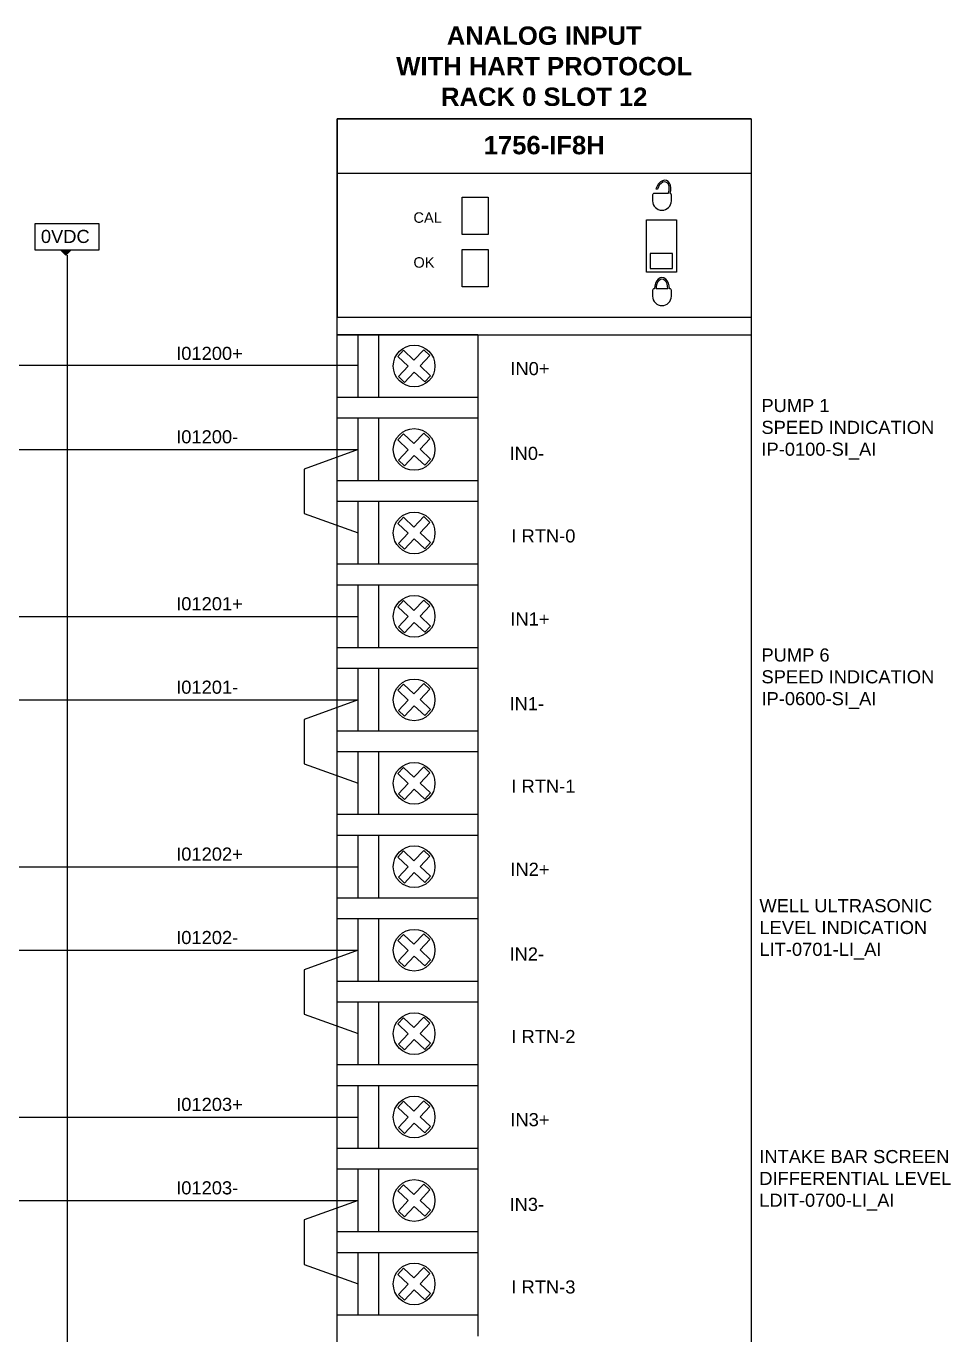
# Paper-space layout 'ANALOG INPUT CARD - A1 Sheet' of a CAD drawing. Extents: x 50 to 806, y 22 to 574.
# Drawn here: x 617.7 to 794.2, y 310.2 to 560.1 of the extents above; entities that cross this region are included whole.
import ezdxf
from ezdxf.enums import TextEntityAlignment as Align

# ---------------------------------------------------------------- set-up
doc = ezdxf.new("R2010")
doc.units = 0
doc.layers.add('N-ANNO-TEXT', color=2, linetype='Continuous')
doc.layers.add('N-DIAG', color=4, linetype='Continuous', lineweight=25)
doc.layers.add('N-EQPM', color=4, linetype='Continuous', lineweight=25)
doc.styles.add('_CGS_2-5_NOTES', font='arial.ttf', dxfattribs={"height": 2.5})
doc.styles.add('_CGS_3-5_SUBHEADING', font='arialbd.ttf', dxfattribs={"height": 3.5})

psp = doc.layouts.new('ANALOG INPUT CARD - A1 Sheet')

# ---------------------------------------------------------------- hatches: boundary and pattern name
at = {"layer": 'N-DIAG'}
psp.add_hatch(color=256, dxfattribs=at).paths.add_polyline_path([(625.27, 516.35), (626.2, 517.35), (624.34, 517.35)])

# ---------------------------------------------------------------- linework, layer by layer
for p, q in [((625.27, 516.35), (624.34, 517.35)), ((626.2, 517.35), (624.34, 517.35)), ((625.27, 516.35), (626.2, 517.35)), ((625.52, 516.35), (625.52, 120.13)), ((569.4, 479.27), (681.06, 479.27)), ((580.13, 447.41), (681.06, 447.41)), ((569.4, 431.47), (681.06, 431.47)), ((580.13, 399.61), (681.06, 399.61)), ((569.4, 383.68), (681.06, 383.68)), ((609.89, 351.82), (681.06, 351.82)), ((569.4, 335.89), (681.06, 335.89))]:
    psp.add_line(p, q, dxfattribs=at)
at = {"layer": 'N-DIAG', "ltscale": 10}
psp.add_line((609.89, 495.39), (681.06, 495.39), dxfattribs=at)
at = {"layer": 'N-DIAG'}
for centre, major_axis, ratio in [((739.27, 528.59), (0.68, 2.03), 0.666667), ((739.27, 528.59), (0.58, 1.74), 0.610413), ((739.08, 509.95), (0, 2.14), 0.666667), ((739.08, 509.95), (0, 1.84), 0.610413)]:
    psp.add_ellipse(centre, major_axis=major_axis, ratio=ratio, start_param=4.712389, end_param=7.853982, dxfattribs=at)
at = {"layer": 'N-EQPM'}
for p, q in [((756.13, 542.4), (677.08, 542.4)), ((677.08, 313.36), (677.08, 542.4)), ((677.08, 542.4), (756.13, 542.4)), ((756.13, 542.4), (756.13, 313.36)), ((677.08, 532), (756.13, 532)), ((737.92, 529.04), (738.21, 528.95)), ((740.29, 528.16), (740.33, 528.24)), ((677.08, 318.58), (677.08, 504.51)), ((677.08, 504.51), (756.13, 504.51)), ((703.94, 501.17), (677.08, 501.17)), ((677.08, 501.17), (756.13, 501.17)), ((677.08, 501.17), (713.43, 501.17)), ((703.94, 501.17), (677.08, 501.17)), ((681.06, 489.22), (681.06, 501.17)), ((685.04, 489.22), (685.04, 501.17)), ((703.94, 501.17), (703.94, 310)), ((688.64, 497.03), (689.75, 498.2)), ((689.75, 498.2), (691.73, 496.34)), ((691.73, 496.34), (693.6, 498.32)), ((694.77, 497.22), (692.9, 495.23)), ((693.6, 498.32), (694.77, 497.22)), ((690.63, 495.16), (688.64, 497.03)), ((688.76, 493.18), (690.63, 495.16)), ((692.9, 495.23), (694.89, 493.36)), ((689.93, 492.08), (688.76, 493.18)), ((691.8, 494.06), (689.93, 492.08)), ((693.78, 492.19), (691.8, 494.06)), ((694.89, 493.36), (693.78, 492.19)), ((703.94, 489.22), (677.08, 489.22)), ((703.94, 485.24), (677.08, 485.24)), ((681.06, 473.29), (681.06, 485.24)), ((685.04, 473.29), (685.04, 485.24)), ((688.64, 481.1), (689.75, 482.27)), ((689.75, 482.27), (691.73, 480.4)), ((691.73, 480.4), (693.6, 482.39)), ((693.6, 482.39), (694.77, 481.29)), ((690.63, 479.23), (688.64, 481.1)), ((694.77, 481.29), (692.9, 479.3)), ((688.76, 477.25), (690.63, 479.23)), ((689.93, 476.15), (688.76, 477.25)), ((691.8, 478.13), (689.93, 476.15)), ((693.78, 476.26), (691.8, 478.13)), ((692.9, 479.3), (694.89, 477.43)), ((694.89, 477.43), (693.78, 476.26)), ((703.94, 473.29), (677.08, 473.29)), ((703.94, 469.31), (677.08, 469.31)), ((681.06, 457.36), (681.06, 469.31)), ((685.04, 457.36), (685.04, 469.31)), ((688.64, 465.17), (689.75, 466.34)), ((690.63, 463.3), (688.64, 465.17)), ((689.75, 466.34), (691.73, 464.47)), ((691.73, 464.47), (693.6, 466.46)), ((694.77, 465.35), (692.9, 463.37)), ((693.6, 466.46), (694.77, 465.35)), ((688.76, 461.32), (690.63, 463.3)), ((691.8, 462.2), (689.93, 460.22)), ((693.78, 460.33), (691.8, 462.2)), ((692.9, 463.37), (694.89, 461.5)), ((689.93, 460.22), (688.76, 461.32)), ((694.89, 461.5), (693.78, 460.33)), ((703.94, 457.36), (677.08, 457.36)), ((703.94, 453.38), (677.08, 453.38)), ((703.94, 453.38), (677.08, 453.38)), ((681.06, 441.43), (681.06, 453.38)), ((685.04, 441.43), (685.04, 453.38)), ((688.64, 449.24), (689.75, 450.41)), ((689.75, 450.41), (691.73, 448.54)), ((691.73, 448.54), (693.6, 450.53)), ((693.6, 450.53), (694.77, 449.42)), ((690.63, 447.37), (688.64, 449.24)), ((688.76, 445.39), (690.63, 447.37)), ((694.77, 449.42), (692.9, 447.44)), ((692.9, 447.44), (694.89, 445.57)), ((689.93, 444.28), (688.76, 445.39)), ((691.8, 446.27), (689.93, 444.28)), ((693.78, 444.4), (691.8, 446.27)), ((694.89, 445.57), (693.78, 444.4)), ((703.94, 441.43), (677.08, 441.43)), ((703.94, 437.45), (677.08, 437.45)), ((681.06, 425.5), (681.06, 437.45)), ((685.04, 425.5), (685.04, 437.45)), ((688.64, 433.31), (689.75, 434.48)), ((690.63, 431.44), (688.64, 433.31)), ((689.75, 434.48), (691.73, 432.61)), ((691.73, 432.61), (693.6, 434.6)), ((694.77, 433.49), (692.9, 431.51)), ((693.6, 434.6), (694.77, 433.49)), ((688.76, 429.46), (690.63, 431.44)), ((691.8, 430.34), (689.93, 428.35)), ((693.78, 428.47), (691.8, 430.34)), ((692.9, 431.51), (694.89, 429.64)), ((689.93, 428.35), (688.76, 429.46)), ((694.89, 429.64), (693.78, 428.47)), ((703.94, 425.5), (677.08, 425.5)), ((703.94, 421.52), (677.08, 421.52)), ((681.06, 409.57), (681.06, 421.52)), ((685.04, 409.57), (685.04, 421.52)), ((688.64, 417.38), (689.75, 418.55)), ((690.63, 415.51), (688.64, 417.38)), ((689.75, 418.55), (691.73, 416.68)), ((691.73, 416.68), (693.6, 418.66)), ((694.77, 417.56), (692.9, 415.58)), ((693.6, 418.66), (694.77, 417.56)), ((688.76, 413.53), (690.63, 415.51)), ((692.9, 415.58), (694.89, 413.71)), ((689.93, 412.42), (688.76, 413.53)), ((691.8, 414.41), (689.93, 412.42)), ((693.78, 412.54), (691.8, 414.41)), ((694.89, 413.71), (693.78, 412.54)), ((703.94, 409.57), (677.08, 409.57)), ((703.94, 405.59), (677.08, 405.59)), ((703.94, 405.59), (677.08, 405.59)), ((681.06, 393.64), (681.06, 405.59)), ((685.04, 393.64), (685.04, 405.59)), ((688.64, 401.45), (689.75, 402.62)), ((689.75, 402.62), (691.73, 400.75)), ((691.73, 400.75), (693.6, 402.73)), ((693.6, 402.73), (694.77, 401.63)), ((690.63, 399.58), (688.64, 401.45)), ((694.77, 401.63), (692.9, 399.65)), ((688.76, 397.59), (690.63, 399.58)), ((689.93, 396.49), (688.76, 397.59)), ((691.8, 398.48), (689.93, 396.49)), ((693.78, 396.61), (691.8, 398.48)), ((692.9, 399.65), (694.89, 397.78)), ((694.89, 397.78), (693.78, 396.61)), ((703.94, 393.64), (677.08, 393.64)), ((703.94, 389.66), (677.08, 389.66)), ((681.06, 377.71), (681.06, 389.66)), ((685.04, 377.71), (685.04, 389.66)), ((688.64, 385.52), (689.75, 386.69)), ((690.63, 383.65), (688.64, 385.52)), ((689.75, 386.69), (691.73, 384.82)), ((691.73, 384.82), (693.6, 386.8)), ((694.77, 385.7), (692.9, 383.72)), ((693.6, 386.8), (694.77, 385.7)), ((688.76, 381.66), (690.63, 383.65)), ((691.8, 382.55), (689.93, 380.56)), ((693.78, 380.68), (691.8, 382.55)), ((692.9, 383.72), (694.89, 381.85)), ((689.93, 380.56), (688.76, 381.66)), ((694.89, 381.85), (693.78, 380.68)), ((703.94, 377.71), (677.08, 377.71)), ((703.94, 373.73), (677.08, 373.73)), ((681.06, 361.78), (681.06, 373.73)), ((685.04, 361.78), (685.04, 373.73)), ((688.64, 369.59), (689.75, 370.76)), ((689.75, 370.76), (691.73, 368.89)), ((691.73, 368.89), (693.6, 370.87)), ((694.77, 369.77), (692.9, 367.79)), ((693.6, 370.87), (694.77, 369.77)), ((690.63, 367.72), (688.64, 369.59)), ((688.76, 365.73), (690.63, 367.72)), ((692.9, 367.79), (694.89, 365.92)), ((689.93, 364.63), (688.76, 365.73)), ((691.8, 366.61), (689.93, 364.63)), ((693.78, 364.75), (691.8, 366.61)), ((694.89, 365.92), (693.78, 364.75)), ((703.94, 361.78), (677.08, 361.78)), ((703.94, 357.79), (677.08, 357.79)), ((703.94, 357.79), (677.08, 357.79)), ((681.06, 345.85), (681.06, 357.79)), ((685.04, 345.85), (685.04, 357.79)), ((688.64, 353.66), (689.75, 354.83)), ((689.75, 354.83), (691.73, 352.96)), ((691.73, 352.96), (693.6, 354.94)), ((693.6, 354.94), (694.77, 353.84)), ((690.63, 351.79), (688.64, 353.66)), ((694.77, 353.84), (692.9, 351.85)), ((688.76, 349.8), (690.63, 351.79)), ((689.93, 348.7), (688.76, 349.8)), ((691.8, 350.68), (689.93, 348.7)), ((693.78, 348.82), (691.8, 350.68)), ((692.9, 351.85), (694.89, 349.99)), ((694.89, 349.99), (693.78, 348.82)), ((703.94, 345.85), (677.08, 345.85)), ((703.94, 341.86), (677.08, 341.86)), ((681.06, 329.92), (681.06, 341.86)), ((685.04, 329.92), (685.04, 341.86)), ((688.64, 337.72), (689.75, 338.89)), ((690.63, 335.86), (688.64, 337.72)), ((689.75, 338.89), (691.73, 337.03)), ((691.73, 337.03), (693.6, 339.01)), ((694.77, 337.91), (692.9, 335.92)), ((693.6, 339.01), (694.77, 337.91)), ((688.76, 333.87), (690.63, 335.86)), ((692.9, 335.92), (694.89, 334.05)), ((689.93, 332.77), (688.76, 333.87)), ((691.8, 334.75), (689.93, 332.77)), ((693.78, 332.88), (691.8, 334.75)), ((694.89, 334.05), (693.78, 332.88)), ((703.94, 329.92), (677.08, 329.92)), ((703.94, 325.93), (677.08, 325.93)), ((681.06, 313.98), (681.06, 325.93)), ((685.04, 313.98), (685.04, 325.93)), ((688.64, 321.79), (689.75, 322.96)), ((689.75, 322.96), (691.73, 321.1)), ((691.73, 321.1), (693.6, 323.08)), ((693.6, 323.08), (694.77, 321.98)), ((690.63, 319.92), (688.64, 321.79)), ((688.76, 317.94), (690.63, 319.92)), ((694.77, 321.98), (692.9, 319.99)), ((692.9, 319.99), (694.89, 318.12)), ((689.93, 316.84), (688.76, 317.94)), ((691.8, 318.82), (689.93, 316.84)), ((693.78, 316.95), (691.8, 318.82)), ((694.89, 318.12), (693.78, 316.95)), ((703.94, 313.98), (677.08, 313.98)), ((677.08, 111.12), (677.08, 313.36)), ((756.13, 313.36), (756.13, 111.12))]:
    psp.add_line(p, q, dxfattribs=at)
at = {"layer": 'N-EQPM', "color": 0}
psp.add_line((677.08, 542.4), (677.08, 504.51), dxfattribs=at)
at = {"layer": 'N-EQPM', "ltscale": 10}
psp.add_line((677.08, 542.4), (677.08, 504.51), dxfattribs=at)
at = {"layer": 'N-EQPM'}
for points in [[(700.91, 527.46), (705.91, 527.46), (705.91, 520.32), (700.91, 520.32)], [(619.44, 522.42), (631.6, 522.42), (631.6, 517.35), (619.44, 517.35)], [(736.12, 523.09), (741.84, 523.09), (741.84, 513.09), (736.12, 513.09)], [(700.91, 517.46), (705.91, 517.46), (705.91, 510.32), (700.91, 510.32)], [(736.84, 513.81), (741.12, 513.81), (741.12, 516.66), (736.84, 516.66)]]:
    psp.add_lwpolyline(points, close=True, dxfattribs=at)
for points in [[(737.66, 528.16), (737.58, 528.16, 0.414214), (737.3, 527.87), (737.3, 526.73)], [(740.87, 526.73), (740.87, 527.87, 0.417757), (740.63, 528.14), (740.63, 528.14)], [(737.66, 509.95), (737.58, 509.95, 0.414214), (737.3, 509.66), (737.3, 508.52)], [(740.87, 508.52), (740.87, 509.66, 0.414214), (740.58, 509.95), (740.51, 509.95)]]:
    psp.add_lwpolyline(points, format="xyb", dxfattribs=at)
for points in [[(740.29, 528.16), (737.66, 528.16)], [(740.21, 509.95), (737.96, 509.95)], [(756.13, 504.51), (756.13, 313.53)], [(681.06, 479.27), (670.8, 475.54), (670.8, 467.06), (681.06, 463.34)], [(681.06, 431.47), (670.8, 427.75), (670.8, 419.27), (681.06, 415.54)], [(681.06, 383.68), (670.8, 379.96), (670.8, 371.47), (681.06, 367.75)], [(681.06, 335.89), (670.8, 332.17), (670.8, 323.68), (681.06, 319.96)]]:
    psp.add_lwpolyline(points, dxfattribs=at)
for centre in [(691.77, 495.2), (691.77, 479.27), (691.77, 463.34), (691.77, 447.41), (691.77, 431.47), (691.77, 415.54), (691.77, 399.61), (691.77, 383.68), (691.77, 367.75), (691.77, 351.82), (691.77, 335.89), (691.77, 319.96)]:
    psp.add_circle(centre, 3.98, dxfattribs=at)
for centre in [(739.08, 526.73), (739.08, 508.52)]:
    psp.add_arc(centre, 1.79, 180, 0, dxfattribs=at)

# ---------------------------------------------------------------- texts
at = {"layer": 'N-ANNO-TEXT', "style": '_CGS_2-5_NOTES'}
psp.add_text('0VDC', height=2.5, dxfattribs=at).set_placement((625.17, 518.69), align=Align.CENTER)
for s, p in [('IN0+', (710.14, 493.46)), ('IN0-', (709.98, 477.28)), ('I RTN-0', (710.34, 461.52)), ('IN1+', (710.14, 445.66)), ('IN1-', (709.98, 429.49)), ('I RTN-1', (710.34, 413.73)), ('IN2+', (710.14, 397.87)), ('IN2-', (709.98, 381.7)), ('I RTN-2', (710.34, 365.94)), ('IN3+', (710.14, 350.08)), ('IN3-', (709.98, 333.9)), ('I RTN-3', (710.34, 318.14))]:
    psp.add_text(s, height=2.5, dxfattribs=at).set_placement(p)
at = {"layer": 'N-ANNO-TEXT'}
for s, insert, char_height, width, attachment_point, style in [('ANALOG INPUT \\PWITH HART PROTOCOL\\PRACK 0 SLOT 12 ', (716.6, 552.42), 3.5, 62.2772, 5, '_CGS_3-5_SUBHEADING'), ('1756-IF8H', (716.6, 537.35), 3.5, 62.2772, 5, '_CGS_3-5_SUBHEADING'), ('I01200+', (646.34, 498.87), 2.5, 13.4936, 1, '_CGS_2-5_NOTES'), ('PUMP 1\\PSPEED INDICATION\\PIP-0100-SI_AI', (758.07, 488.91), 2.5, 64.4611, 1, '_CGS_2-5_NOTES'), ('I01200-', (646.34, 482.94), 2.5, 13.4936, 1, '_CGS_2-5_NOTES'), ('I01201+', (646.34, 451.07), 2.5, 13.4936, 1, '_CGS_2-5_NOTES'), ('PUMP 6\\PSPEED INDICATION\\PIP-0600-SI_AI', (758.08, 441.29), 2.5, 64.4611, 1, '_CGS_2-5_NOTES'), ('I01201-', (646.34, 435.14), 2.5, 13.4936, 1, '_CGS_2-5_NOTES'), ('I01202+', (646.34, 403.28), 2.5, 13.4936, 1, '_CGS_2-5_NOTES'), ('WELL ULTRASONIC\\PLEVEL INDICATION\\PLIT-0701-LI_AI', (757.69, 393.43), 2.5, 64.4611, 1, '_CGS_2-5_NOTES'), ('I01202-', (646.34, 387.35), 2.5, 13.4936, 1, '_CGS_2-5_NOTES'), ('I01203+', (646.34, 355.49), 2.5, 13.4936, 1, '_CGS_2-5_NOTES'), ('INTAKE BAR SCREEN\\PDIFFERENTIAL LEVEL\\PLDIT-0700-LI_AI', (757.66, 345.53), 2.5, 64.4611, 1, '_CGS_2-5_NOTES'), ('I01203-', (646.34, 339.56), 2.5, 13.4936, 1, '_CGS_2-5_NOTES')]:
    psp.add_mtext(s, dxfattribs=dict(at, insert=insert, char_height=char_height, width=width, attachment_point=attachment_point, style=style))
at = {"layer": 'N-ANNO-TEXT', "char_height": 2, "attachment_point": 4, "line_spacing_factor": 0.6, "style": '_CGS_2-5_NOTES'}
for s, insert, width in [('CAL', (691.63, 523.53), 62.836), ('OK', (691.63, 514.96), 59.9798)]:
    psp.add_mtext(s, dxfattribs=dict(at, insert=insert, width=width))

doc.saveas('drawing.dxf')
